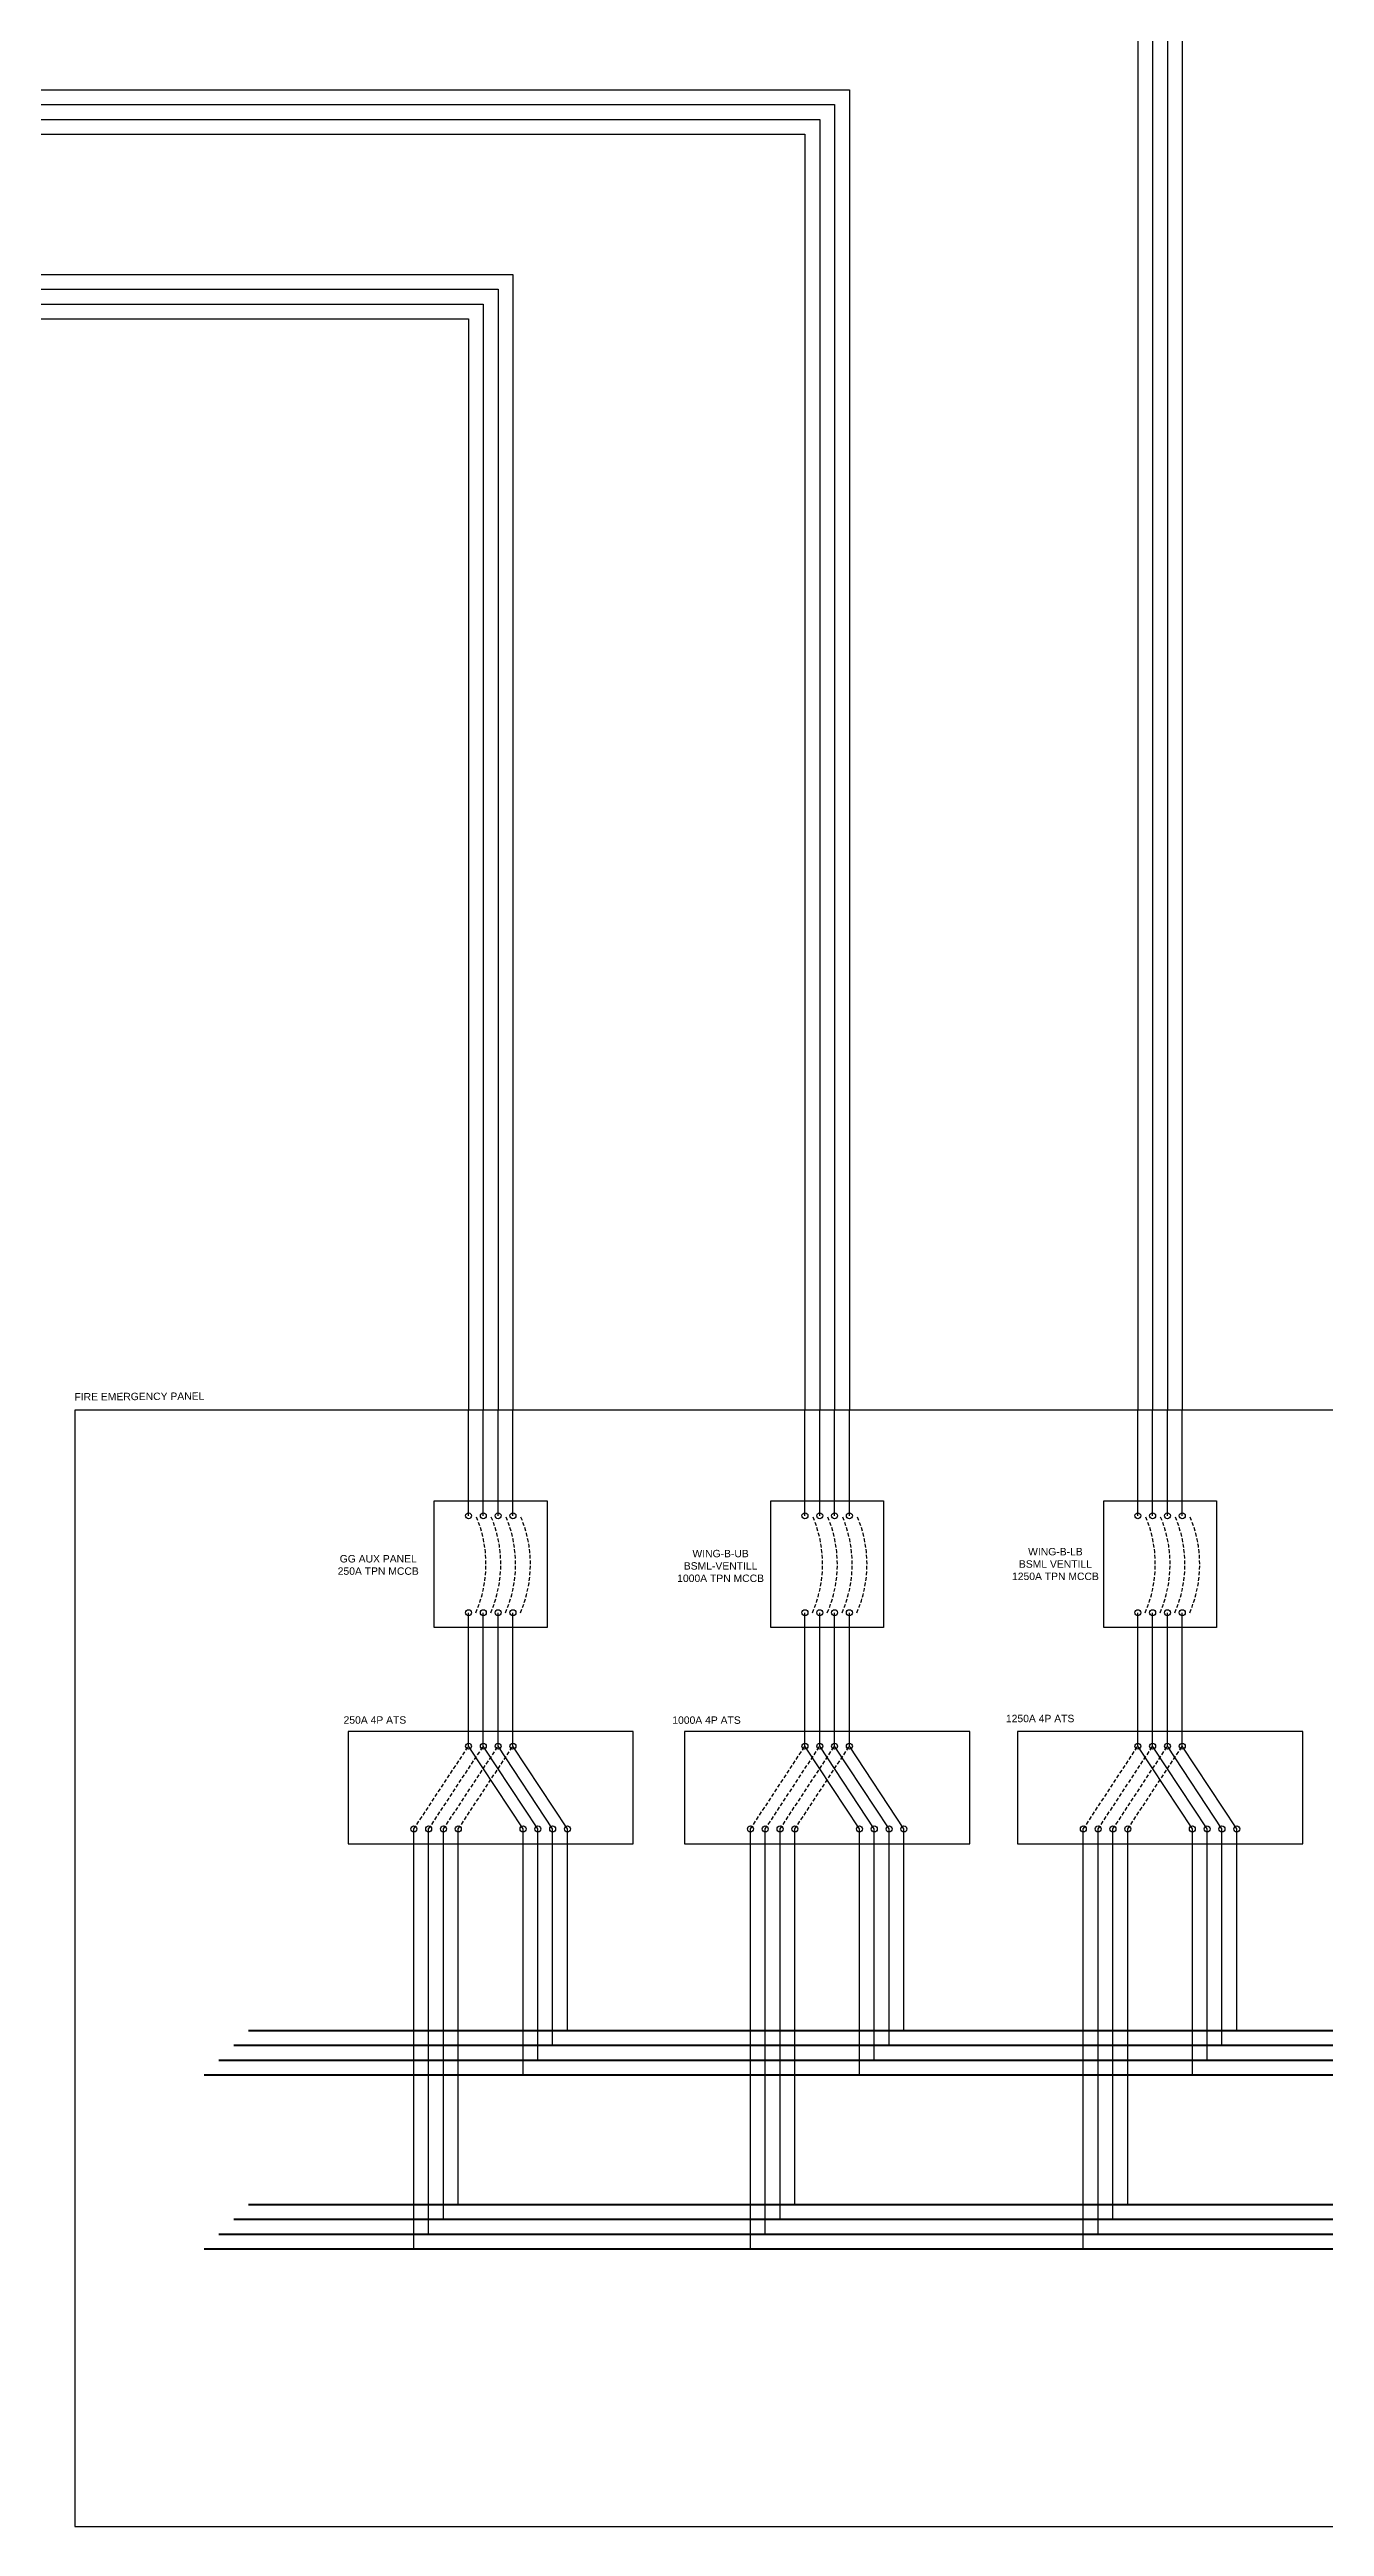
# Model space of a CAD drawing. Header units: inches. Extents: x -137 to 2243, y 16 to 894.
# Drawn here: x 794 to 880, y 613.4 to 780.6 of the extents above; entities that cross this region are included whole.
import ezdxf

# ---------------------------------------------------------------- set-up
doc = ezdxf.new("R2010")
doc.units = ezdxf.units.IN
doc.header["$MEASUREMENT"] = 0
doc.linetypes.add('DASHED2', pattern=[0.375, 0.25, -0.125])
doc.styles.get("Standard").update_dxf_attribs({"font": 'arial.ttf'})

msp = doc.modelspace()

# ---------------------------------------------------------------- linework, layer by layer
for p, q in [((867.43, 787.54), (867.43, 688.71)), ((868.43, 787.54), (868.43, 688.71)), ((869.43, 787.54), (869.43, 688.71)), ((870.43, 787.54), (870.43, 688.71)), ((590.87, 777.84), (844.96, 777.84)), ((844.96, 777.84), (847.96, 777.84)), ((847.96, 777.84), (847.96, 774.84)), ((588.87, 775.84), (844.96, 775.84)), ((589.87, 776.84), (844.96, 776.84)), ((844.96, 776.84), (846.96, 776.84)), ((844.96, 775.84), (845.96, 775.84)), ((845.96, 775.84), (845.96, 774.84)), ((846.96, 776.84), (846.96, 774.84)), ((587.87, 774.84), (844.96, 774.84)), ((844.96, 774.84), (844.96, 688.71)), ((845.96, 774.84), (845.96, 688.71)), ((846.96, 774.84), (846.96, 688.71)), ((847.96, 774.84), (847.96, 688.71)), ((436.53, 764.38), (822.25, 764.38)), ((437.53, 765.38), (822.25, 765.38)), ((822.25, 765.38), (825.25, 765.38)), ((822.25, 764.38), (824.25, 764.38)), ((824.25, 764.38), (824.25, 762.38)), ((825.25, 765.38), (825.25, 762.38)), ((435.53, 763.38), (822.25, 763.38)), ((822.25, 763.38), (823.25, 763.38)), ((823.25, 763.38), (823.25, 762.38)), ((434.53, 762.38), (822.25, 762.38)), ((822.25, 762.38), (822.25, 688.71)), ((823.25, 762.38), (823.25, 688.71)), ((824.25, 762.38), (824.25, 688.71)), ((825.25, 762.38), (825.25, 688.71)), ((822.25, 681.59), (822.25, 688.71)), ((823.25, 681.59), (823.25, 688.71)), ((824.25, 681.59), (824.25, 688.71)), ((825.25, 681.59), (825.25, 688.71)), ((844.96, 681.59), (844.96, 688.71)), ((845.96, 681.59), (845.96, 688.71)), ((846.96, 681.59), (846.96, 688.71)), ((847.96, 681.59), (847.96, 688.71)), ((867.43, 681.59), (867.43, 688.71)), ((868.43, 681.59), (868.43, 688.71)), ((869.43, 681.59), (869.43, 688.71)), ((870.43, 681.59), (870.43, 688.71)), ((822.25, 666.04), (822.25, 675.05)), ((823.25, 666.04), (823.25, 675.05)), ((824.25, 666.04), (824.25, 675.05)), ((825.25, 666.04), (825.25, 675.05)), ((844.96, 666.04), (844.96, 675.05)), ((845.96, 666.04), (845.96, 675.05)), ((846.96, 666.04), (846.96, 675.05)), ((847.96, 666.04), (847.96, 675.05)), ((867.43, 666.04), (867.43, 675.05)), ((868.43, 666.04), (868.43, 675.05)), ((869.43, 666.04), (869.43, 675.05)), ((870.43, 666.04), (870.43, 675.05)), ((818.56, 632.11), (818.56, 660.45)), ((819.56, 633.11), (819.56, 660.45)), ((820.56, 634.11), (820.56, 660.45)), ((821.56, 635.11), (821.56, 660.45)), ((825.93, 643.85), (825.93, 660.45)), ((826.93, 644.85), (826.93, 660.45)), ((827.93, 645.85), (827.93, 660.45)), ((828.93, 646.85), (828.93, 660.45)), ((841.28, 632.11), (841.28, 660.45)), ((842.28, 633.11), (842.28, 660.45)), ((843.28, 634.11), (843.28, 660.45)), ((844.28, 635.11), (844.28, 660.45)), ((848.64, 643.85), (848.64, 660.45)), ((849.64, 644.85), (849.64, 660.45)), ((850.64, 645.85), (850.64, 660.45)), ((851.64, 646.85), (851.64, 660.45)), ((863.75, 632.11), (863.75, 660.45)), ((864.75, 633.11), (864.75, 660.45)), ((865.75, 634.11), (865.75, 660.45)), ((866.75, 635.11), (866.75, 660.45)), ((871.11, 643.85), (871.11, 660.45)), ((872.11, 644.85), (872.11, 660.45)), ((873.11, 645.85), (873.11, 660.45)), ((874.11, 646.85), (874.11, 660.45))]:
    msp.add_line(p, q)
at = {"color": 18, "linetype": 'DASHED2', "true_color": 0x000000}
for p, q in [((818.56, 660.45), (822.25, 666.04)), ((819.56, 660.45), (823.25, 666.04)), ((820.56, 660.45), (824.25, 666.04)), ((821.56, 660.45), (825.25, 666.04)), ((841.28, 660.45), (844.96, 666.04)), ((842.28, 660.45), (845.96, 666.04)), ((843.28, 660.45), (846.96, 666.04)), ((844.28, 660.45), (847.96, 666.04)), ((863.75, 660.45), (867.43, 666.04)), ((864.75, 660.45), (868.43, 666.04)), ((865.75, 660.45), (869.43, 666.04)), ((866.75, 660.45), (870.43, 666.04))]:
    msp.add_line(p, q, dxfattribs=at)
at = {"color": 18, "true_color": 0x000000}
for p, q in [((825.93, 660.45), (822.25, 666.04)), ((826.93, 660.45), (823.25, 666.04)), ((827.93, 660.45), (824.25, 666.04)), ((828.93, 660.45), (825.25, 666.04)), ((848.64, 660.45), (844.96, 666.04)), ((849.64, 660.45), (845.96, 666.04)), ((850.64, 660.45), (846.96, 666.04)), ((851.64, 660.45), (847.96, 666.04)), ((871.11, 660.45), (867.43, 666.04)), ((872.11, 660.45), (868.43, 666.04)), ((873.11, 660.45), (869.43, 666.04)), ((874.11, 660.45), (870.43, 666.04))]:
    msp.add_line(p, q, dxfattribs=at)
at = {"color": 152, "lineweight": 211, "true_color": 0x2776bb}
for p, q in [((806.4, 645.85), (1151.61, 645.85)), ((806.4, 634.11), (1151.61, 634.11))]:
    msp.add_line(p, q, dxfattribs=at)
at = {"color": 18, "lineweight": 211, "true_color": 0x000000}
for p, q in [((807.4, 646.85), (1151.61, 646.85)), ((807.4, 635.11), (1151.61, 635.11))]:
    msp.add_line(p, q, dxfattribs=at)
at = {"color": 240, "lineweight": 211, "true_color": 0xed1f24}
for p, q in [((804.4, 643.85), (1151.61, 643.85)), ((804.4, 632.11), (1151.61, 632.11))]:
    msp.add_line(p, q, dxfattribs=at)
at = {"color": 40, "lineweight": 211, "true_color": 0xf8d731}
for p, q in [((805.4, 644.85), (1151.61, 644.85)), ((805.4, 633.11), (1151.61, 633.11))]:
    msp.add_line(p, q, dxfattribs=at)
msp.add_lwpolyline([(795.68, 613.37), (1164.89, 613.37), (1164.89, 688.71), (795.68, 688.71)], close=True)
at = {"color": 18, "true_color": 0x000000}
for points in [[(819.94, 682.59), (827.55, 682.59), (827.55, 674.05), (819.94, 674.05)], [(842.66, 682.59), (850.26, 682.59), (850.26, 674.05), (842.66, 674.05)], [(865.13, 682.59), (872.73, 682.59), (872.73, 674.05), (865.13, 674.05)], [(814.12, 659.45), (833.37, 659.45), (833.37, 667.04), (814.12, 667.04)], [(836.83, 659.45), (856.09, 659.45), (856.09, 667.04), (836.83, 667.04)], [(859.3, 659.45), (878.56, 659.45), (878.56, 667.04), (859.3, 667.04)]]:
    msp.add_lwpolyline(points, close=True, dxfattribs=at)
for centre in [(822.25, 681.59), (823.25, 681.59), (824.25, 681.59), (825.25, 681.59), (844.96, 681.59), (845.96, 681.59), (846.96, 681.59), (847.96, 681.59), (867.43, 681.59), (868.43, 681.59), (869.43, 681.59), (870.43, 681.59), (822.25, 675.05), (823.25, 675.05), (824.25, 675.05), (825.25, 675.05), (844.96, 675.05), (845.96, 675.05), (846.96, 675.05), (847.96, 675.05), (867.43, 675.05), (868.43, 675.05), (869.43, 675.05), (870.43, 675.05), (822.25, 666.04), (823.25, 666.04), (824.25, 666.04), (825.25, 666.04), (844.96, 666.04), (845.96, 666.04), (846.96, 666.04), (847.96, 666.04), (867.43, 666.04), (868.43, 666.04), (869.43, 666.04), (870.43, 666.04), (818.56, 660.45), (819.56, 660.45), (820.56, 660.45), (821.56, 660.45), (825.93, 660.45), (826.93, 660.45), (827.93, 660.45), (828.93, 660.45), (841.28, 660.45), (842.28, 660.45), (843.28, 660.45), (844.28, 660.45), (848.64, 660.45), (849.64, 660.45), (850.64, 660.45), (851.64, 660.45), (863.75, 660.45), (864.75, 660.45), (865.75, 660.45), (866.75, 660.45), (871.11, 660.45), (872.11, 660.45), (873.11, 660.45), (874.11, 660.45)]:
    msp.add_circle(centre, 0.201, dxfattribs=at)
at = {"color": 18, "linetype": 'DASHED2', "true_color": 0x000000}
for centre in [(815.22, 678.32), (816.22, 678.32), (817.22, 678.32), (818.22, 678.32), (837.94, 678.32), (838.94, 678.32), (839.94, 678.32), (840.94, 678.32), (860.4, 678.32), (861.4, 678.32), (862.4, 678.32), (863.4, 678.32)]:
    msp.add_arc(centre, 8.21, 336.5048, 23.4952, dxfattribs=at)

# ---------------------------------------------------------------- texts
at = {"insert": (795.28, 689.36), "char_height": 0.5, "attachment_point": 7, "rotation": 0.368}
msp.add_mtext_dynamic_manual_height_columns('\\pxqc;FIRE EMERGENCY PANEL', width=9.5085, gutter_width=1, heights=[2.19], dxfattribs=at)
at = {"color": 18, "true_color": 0x000000, "char_height": 0.5}
for s, width, heights, insert, attachment_point in [('\\pxqc;GG AUX PANEL\\P250A TPN MCCB', 9.9259, [12], (821.12, 678.94), 3), ('\\pxqc;WING-B-UB\\PBSML-VENTILL\\P1000A TPN MCCB', 9.9259, [12], (844.23, 679.29), 3), ('\\pxqc;WING-B-LB\\PBSML VENTILL\\P1250A TPN MCCB', 9.9259, [12], (866.83, 679.42), 3), ('\\pxqc;250A 4P ATS', 4.2629, [2.19], (813.8, 667.55), 7), ('\\pxqc;1000A 4P ATS', 4.7925, [2.19], (835.92, 667.54), 7), ('\\pxqc;1250A 4P ATS', 4.8909, [2.19], (858.39, 667.65), 7)]:
    msp.add_mtext_dynamic_manual_height_columns(s, width=width, gutter_width=1, heights=heights, dxfattribs=dict(at, insert=insert, attachment_point=attachment_point))

doc.saveas('drawing.dxf')
